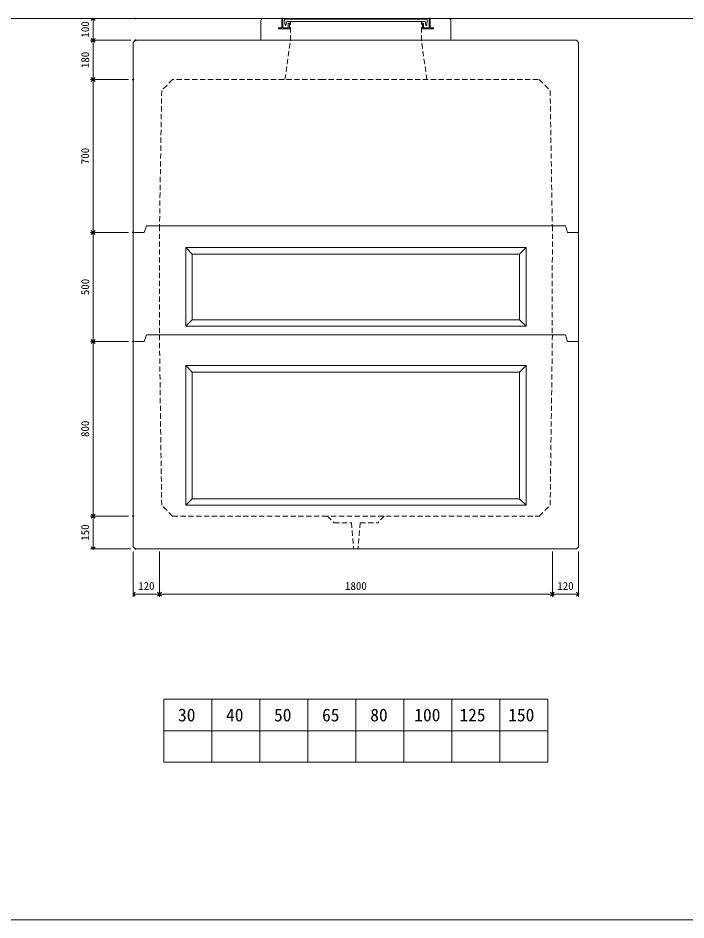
# Model space of a CAD drawing. Units: millimetres, scale not verified. Extents: x -9756 to 9756, y -4649 to 4648.
# Drawn here: x 3635 to 6696, y -3902 to 230 of the extents above; entities that cross this region are included whole.
import ezdxf
from ezdxf.enums import TextEntityAlignment as Align

# ---------------------------------------------------------------- set-up
doc = ezdxf.new("R2010")
doc.units = ezdxf.units.MM
doc.header["$LTSCALE"] = 20
doc.header["$PDMODE"] = 32
doc.header["$PDSIZE"] = 4
doc.linetypes.add('DASHED1', pattern=[1.8, 1.2, -0.6])
for name, color, linetype, lineweight in [('0-0_0', 7, 'DASHED1', 5), ('0-2_waku', 7, 'Continuous', 18), ('0-3_gaikei', 7, 'Continuous', 18), ('0-4_kakure', 7, 'DASHED1', 5), ('0-5_sunpou', 7, 'Continuous', 5), ('0-8_uchigawa', 6, 'Continuous', 18), ('0-A_futa', 3, 'Continuous', 18), ('0-B_GL', 4, 'Continuous', 18), ('0-D_文字１', 7, 'Continuous', 18)]:
    doc.layers.add(name, color=color, linetype=linetype, lineweight=lineweight)
doc.layers.add('0-1_Defpoints', color=7, linetype='Continuous')
doc.styles.add('ＭＳ ゴシック', font='')
doc.styles.get('ＭＳ ゴシック').set_extended_font_data('MS Gothic')

# ---------------------------------------------------------------- blocks, each defined once
blk = doc.blocks.new('_Open90')
at = {"layer": '0-5_sunpou'}
blk.add_line((0, 0), (-1, 0), dxfattribs=at)
blk.add_lwpolyline([(-0.5, 0.5), (0, 0), (-0.5, -0.5)], dxfattribs=at)
blk = doc.blocks.new('D102')
at = {"layer": '0-1_Defpoints'}
for p in [(10083.18, 3708.65), (9899.85, 3008.65), (10083.18, 3008.65)]:
    blk.add_point(p, dxfattribs=at)
at = {"layer": '0-5_sunpou'}
for p, q in [((10061.18, 3708.65), (9886.85, 3708.65)), ((9899.85, 3690.65), (9899.85, 3026.65)), ((10061.18, 3008.65), (9886.85, 3008.65))]:
    blk.add_line(p, q, dxfattribs=at)
at = {"layer": '0-5_sunpou', "xscale": 18, "yscale": 18}
for p, rotation in [((9899.85, 3708.65), 90), ((9899.85, 3008.65), 270)]:
    blk.add_blockref('_Open90', p, dxfattribs=dict(at, rotation=rotation))
at = {"layer": '0-5_sunpou', "style": 'ＭＳ ゴシック'}
blk.add_text('700', height=36.66, rotation=90, dxfattribs=at).set_placement((9891.85, 3321.15), align=Align.BOTTOM_LEFT)
blk = doc.blocks.new('D103')
at = {"layer": '0-1_Defpoints'}
for p in [(10083.18, 2508.65), (9899.85, 1708.65), (10083.18, 1708.65)]:
    blk.add_point(p, dxfattribs=at)
at = {"layer": '0-5_sunpou'}
for p, q in [((10061.18, 2508.65), (9886.85, 2508.65)), ((9899.85, 2490.65), (9899.85, 1726.65)), ((10061.18, 1708.65), (9886.85, 1708.65))]:
    blk.add_line(p, q, dxfattribs=at)
at = {"layer": '0-5_sunpou', "xscale": 18, "yscale": 18}
for p, rotation in [((9899.85, 2508.65), 90), ((9899.85, 1708.65), 270)]:
    blk.add_blockref('_Open90', p, dxfattribs=dict(at, rotation=rotation))
at = {"layer": '0-5_sunpou', "style": 'ＭＳ ゴシック'}
blk.add_text('800', height=36.66, rotation=90, dxfattribs=at).set_placement((9891.85, 2071.15), align=Align.BOTTOM_LEFT)
blk = doc.blocks.new('D104')
at = {"layer": '0-1_Defpoints'}
for p in [(10083.18, 1708.65), (9899.85, 1558.65), (10093.18, 1558.65)]:
    blk.add_point(p, dxfattribs=at)
at = {"layer": '0-5_sunpou'}
for p, q in [((10061.18, 1708.65), (9886.85, 1708.65)), ((9899.85, 1690.65), (9899.85, 1576.65)), ((10071.18, 1558.65), (9886.85, 1558.65))]:
    blk.add_line(p, q, dxfattribs=at)
at = {"layer": '0-5_sunpou', "xscale": 18, "yscale": 18}
for p, rotation in [((9899.85, 1708.65), 90), ((9899.85, 1558.65), 270)]:
    blk.add_blockref('_Open90', p, dxfattribs=dict(at, rotation=rotation))
at = {"layer": '0-5_sunpou', "style": 'ＭＳ ゴシック'}
blk.add_text('150', height=36.66, rotation=90, dxfattribs=at).set_placement((9891.85, 1596.15), align=Align.BOTTOM_LEFT)
blk = doc.blocks.new('D105')
at = {"layer": '0-1_Defpoints'}
for p in [(10083.18, 3008.65), (9899.85, 2508.65), (10083.18, 2508.65)]:
    blk.add_point(p, dxfattribs=at)
at = {"layer": '0-5_sunpou'}
for p, q in [((10061.18, 3008.65), (9886.85, 3008.65)), ((9899.85, 2990.65), (9899.85, 2526.65)), ((10061.18, 2508.65), (9886.85, 2508.65))]:
    blk.add_line(p, q, dxfattribs=at)
at = {"layer": '0-5_sunpou', "xscale": 18, "yscale": 18}
for p, rotation in [((9899.85, 3008.65), 90), ((9899.85, 2508.65), 270)]:
    blk.add_blockref('_Open90', p, dxfattribs=dict(at, rotation=rotation))
at = {"layer": '0-5_sunpou', "style": 'ＭＳ ゴシック'}
blk.add_text('500', height=36.66, rotation=90, dxfattribs=at).set_placement((9891.85, 2721.15), align=Align.BOTTOM_LEFT)
blk = doc.blocks.new('D106')
at = {"layer": '0-1_Defpoints'}
for p in [(10093.18, 3988.65), (9899.85, 3888.65), (10093.18, 3888.65)]:
    blk.add_point(p, dxfattribs=at)
at = {"layer": '0-5_sunpou'}
for p, q in [((10071.18, 3988.65), (9886.85, 3988.65)), ((9899.85, 3970.65), (9899.85, 3906.65)), ((10071.18, 3888.65), (9886.85, 3888.65))]:
    blk.add_line(p, q, dxfattribs=at)
at = {"layer": '0-5_sunpou', "xscale": 18, "yscale": 18}
for p, rotation in [((9899.85, 3988.65), 90), ((9899.85, 3888.65), 270)]:
    blk.add_blockref('_Open90', p, dxfattribs=dict(at, rotation=rotation))
at = {"layer": '0-5_sunpou', "style": 'ＭＳ ゴシック'}
blk.add_text('100', height=36.66, rotation=90, dxfattribs=at).set_placement((9891.85, 3901.15), align=Align.BOTTOM_LEFT)
blk = doc.blocks.new('D107')
at = {"layer": '0-1_Defpoints'}
for p in [(10093.18, 3888.65), (9899.85, 3708.65), (10083.18, 3708.65)]:
    blk.add_point(p, dxfattribs=at)
at = {"layer": '0-5_sunpou'}
for p, q in [((10071.18, 3888.65), (9886.85, 3888.65)), ((9899.85, 3870.65), (9899.85, 3726.65)), ((10061.18, 3708.65), (9886.85, 3708.65))]:
    blk.add_line(p, q, dxfattribs=at)
at = {"layer": '0-5_sunpou', "xscale": 18, "yscale": 18}
for p, rotation in [((9899.85, 3888.65), 90), ((9899.85, 3708.65), 270)]:
    blk.add_blockref('_Open90', p, dxfattribs=dict(at, rotation=rotation))
at = {"layer": '0-5_sunpou', "style": 'ＭＳ ゴシック'}
blk.add_text('180', height=36.66, rotation=90, dxfattribs=at).set_placement((9891.85, 3761.15), align=Align.BOTTOM_LEFT)
blk = doc.blocks.new('_Open90_44')
at = {"layer": '0-5_sunpou'}
blk.add_line((0, 0), (-1, 0), dxfattribs=at)
blk.add_lwpolyline([(-0.5, 0.5), (0, 0), (-0.5, -0.5)], dxfattribs=at)
blk = doc.blocks.new('120')
at = {"layer": '0-5_sunpou'}
for p, q in [((-80, 163.97), (-80, -44.26)), ((40, 163.97), (40, -44.26)), ((40, 163.97), (40, -44.26)), ((-62, -31.26), (22, -31.26))]:
    blk.add_line(p, q, dxfattribs=at)
blk.add_point((40, -31.26), dxfattribs=at)
at = {"layer": '0-5_sunpou', "xscale": 18, "yscale": 18, "rotation": 180}
blk.add_blockref('_Open90_44', (-80, -31.26), dxfattribs=at)
at = {"layer": '0-5_sunpou', "xscale": 18, "yscale": 18}
blk.add_blockref('_Open90_44', (40, -31.26), dxfattribs=at)
at = {"layer": '0-5_sunpou', "style": 'ＭＳ ゴシック'}
blk.add_text('120', height=36.66, dxfattribs=at).set_placement((-57.5, -23.26), align=Align.BOTTOM_LEFT)
blk = doc.blocks.new('180')
at = {"layer": '0-5_sunpou'}
for p, q in [((450, 171.45), (450, -36.78)), ((450, 171.45), (450, -36.78)), ((-1332, -23.78), (432, -23.78))]:
    blk.add_line(p, q, dxfattribs=at)
blk.add_point((450, -23.78), dxfattribs=at)
at = {"layer": '0-5_sunpou', "xscale": 18, "yscale": 18, "rotation": 180}
blk.add_blockref('_Open90_44', (-1350, -23.78), dxfattribs=at)
at = {"layer": '0-5_sunpou', "xscale": 18, "yscale": 18}
blk.add_blockref('_Open90_44', (450, -23.78), dxfattribs=at)
at = {"layer": '0-5_sunpou', "style": 'ＭＳ ゴシック'}
blk.add_text('1800', height=36.66, dxfattribs=at).set_placement((-500, -15.78), align=Align.BOTTOM_LEFT)
blk = doc.blocks.new('120120')
at = {"layer": '0-5_sunpou'}
for p, q in [((40, 178.71), (40, -29.52)), ((-62, -16.52), (22, -16.52))]:
    blk.add_line(p, q, dxfattribs=at)
blk.add_point((40, -16.52), dxfattribs=at)
at = {"layer": '0-5_sunpou', "xscale": 18, "yscale": 18, "rotation": 180}
blk.add_blockref('_Open90_44', (-80, -16.52), dxfattribs=at)
at = {"layer": '0-5_sunpou', "xscale": 18, "yscale": 18}
blk.add_blockref('_Open90_44', (40, -16.52), dxfattribs=at)
at = {"layer": '0-5_sunpou', "style": 'ＭＳ ゴシック'}
blk.add_text('120', height=36.66, dxfattribs=at).set_placement((-57.5, -8.52), align=Align.BOTTOM_LEFT)

msp = doc.modelspace()

# ---------------------------------------------------------------- linework, layer by layer
at = {"layer": '0-0_0'}
for p, q in [((5053.61, -2051.63), (5083.61, -2081.63)), ((5313.61, -2051.63), (5283.61, -2081.63)), ((5083.61, -2081.63), (5163.61, -2081.63)), ((5163.61, -2081.63), (5173.61, -2201.63)), ((5203.61, -2081.63), (5193.61, -2201.63)), ((5203.61, -2081.63), (5283.61, -2081.63))]:
    msp.add_line(p, q, dxfattribs=at)
at = {"layer": '0-2_waku'}
for p, q in [((4303.61, -2890.63), (4303.61, -3178.63)), ((4303.61, -2890.63), (4303.61, -3178.63)), ((4303.61, -2890.63), (4303.61, -3178.63)), ((4303.61, -2890.63), (4303.61, -3178.63)), ((4303.61, -2890.63), (6063.61, -2890.63)), ((4523.61, -2890.63), (4523.61, -3178.63)), ((4743.61, -2890.63), (4743.61, -3178.63)), ((4743.61, -2890.63), (4743.61, -3178.63)), ((4963.61, -2890.63), (4963.61, -3178.63)), ((5183.61, -2890.63), (5183.61, -3178.63)), ((5403.61, -2890.63), (5403.61, -3178.63)), ((5623.61, -2890.63), (5623.61, -3178.63)), ((5843.61, -2890.63), (5843.61, -3178.63)), ((6063.61, -2890.63), (6063.61, -3178.63)), ((4303.61, -3034.63), (6063.61, -3034.63)), ((4303.61, -3178.63), (6063.61, -3178.63)), ((-2485.14, -3901.63), (5674.86, -3901.63)), ((-2485.14, -3901.63), (9754.86, -3901.63))]:
    msp.add_line(p, q, dxfattribs=at)
at = {"layer": '0-3_gaikei'}
for p, q in [((4748.61, 128.37), (4748.61, 218.37)), ((4758.61, 228.37), (4843.61, 228.37)), ((5523.61, 228.37), (5608.61, 228.37)), ((5618.61, 128.37), (5618.61, 218.37)), ((4748.61, 128.37), (4858.61, 128.37)), ((4783.61, 128.37), (5583.61, 128.37)), ((5618.61, 128.37), (5508.61, 128.37)), ((5888.61, 128.37), (6193.61, 128.37)), ((6193.61, 128.37), (6203.61, 118.37)), ((4163.61, 118.37), (4163.61, -751.63)), ((6203.61, -751.63), (6203.61, 118.37)), ((6143.61, -721.63), (6153.61, -751.63)), ((6148.61, -736.63), (6153.61, -751.63)), ((4163.61, -751.63), (4163.61, -1251.63)), ((4213.61, -751.63), (4163.61, -751.63)), ((6203.61, -751.63), (6153.61, -751.63)), ((6203.61, -751.63), (6203.61, -1251.63)), ((6143.61, -1221.63), (6153.61, -1251.63)), ((6148.61, -1236.63), (6153.61, -1251.63)), ((4213.61, -1251.63), (4163.61, -1251.63)), ((6203.61, -1251.63), (6153.61, -1251.63)), ((6203.61, -2191.63), (6203.61, -1251.63)), ((4173.61, -2201.63), (6193.61, -2201.63)), ((6203.61, -2191.63), (6193.61, -2201.63))]:
    msp.add_line(p, q, dxfattribs=at)
for points in [[(5893.61, 128.37), (4173.61, 128.37), (4163.61, 118.37)], [(4213.61, -751.63), (4223.61, -721.63), (6143.61, -721.63)], [(4213.61, -1251.63), (4223.61, -1221.63), (6143.61, -1221.63)], [(4163.61, -1251.63), (4163.61, -2191.63), (4173.61, -2201.63)]]:
    msp.add_lwpolyline(points, dxfattribs=at)
for centre, radius, start, end in [((4758.03, 218.95), 9.44, 86.47383, 183.52617), ((5608.94, 218.7), 9.68, 358.04251, 91.95749), ((5608.61, 218.37), 10, 0, 10)]:
    msp.add_arc(centre, radius, start, end, dxfattribs=at)
at = {"layer": '0-4_kakure'}
for p, q in [((4883.61, 128.37), (4883.61, 214.87)), ((5483.61, 128.37), (5483.61, 214.87)), ((5483.61, 128.37), (5483.61, 212.87)), ((4858.61, -51.63), (4883.61, 128.37)), ((5508.61, -51.63), (5483.61, 128.37)), ((6018.61, -51.63), (5033.61, -51.63)), ((6023.61, -51.63), (6073.61, -101.63)), ((4293.61, -101.63), (4283.85, -721.63)), ((4293.61, -101.63), (4283.85, -721.63)), ((6073.61, -101.63), (6083.38, -721.63)), ((6073.61, -101.63), (6083.38, -721.63)), ((4283.61, -721.63), (4283.61, -1221.63)), ((6083.62, -721.63), (6083.31, -1221.63)), ((4293.61, -2001.63), (4283.21, -1221.63)), ((6073.61, -2001.63), (6083.81, -1221.63)), ((4343.61, -2051.63), (4293.61, -2001.63)), ((4343.61, -2051.63), (5033.61, -2051.63))]:
    msp.add_line(p, q, dxfattribs=at)
for points in [[(5033.61, -51.63), (4343.61, -51.63), (4293.61, -101.63)], [(5033.61, -2051.63), (6023.61, -2051.63), (6073.61, -2001.63)]]:
    msp.add_lwpolyline(points, dxfattribs=at)
at = {"layer": '0-8_uchigawa'}
for p, q in [((4403.61, -821.63), (5203.61, -821.63)), ((4403.61, -821.63), (4403.61, -1181.63)), ((4403.61, -821.63), (4433.61, -851.63)), ((5203.61, -821.63), (5963.61, -821.63)), ((5933.61, -851.63), (5963.61, -821.63)), ((5963.61, -821.63), (5963.61, -1181.63)), ((4433.61, -851.63), (5203.61, -851.63)), ((4433.61, -851.63), (4433.61, -1151.63)), ((5203.61, -851.63), (5933.61, -851.63)), ((5933.61, -851.63), (5933.61, -1151.63)), ((4403.61, -1181.63), (4433.61, -1151.63)), ((5933.61, -1151.63), (4433.61, -1151.63)), ((5933.61, -1151.63), (5963.61, -1181.63)), ((5963.61, -1181.63), (4403.61, -1181.63)), ((4403.61, -1361.63), (4403.61, -2001.63)), ((4403.61, -1361.63), (5963.61, -1361.63)), ((4403.61, -1361.63), (5963.61, -1361.63)), ((4403.61, -1361.63), (4433.61, -1391.63)), ((5963.61, -1361.63), (5933.61, -1391.63)), ((5963.61, -2001.63), (5963.61, -1361.63)), ((4433.61, -1391.63), (4433.61, -1971.63)), ((4433.61, -1391.63), (5933.61, -1391.63)), ((5933.61, -1971.63), (5933.61, -1391.63)), ((4403.61, -2001.63), (4433.61, -1971.63)), ((4433.61, -1971.63), (5933.61, -1971.63)), ((4444.11, -1971.63), (5183.61, -1971.63)), ((5183.61, -1971.63), (5923.11, -1971.63)), ((5963.61, -2001.63), (5933.61, -1971.63)), ((4403.61, -2001.63), (5963.61, -2001.63))]:
    msp.add_line(p, q, dxfattribs=at)
at = {"layer": '0-A_futa'}
for p, q in [((4843.61, 228.37), (4843.61, 185.37)), ((4845.61, 230.37), (4848.61, 230.37)), ((4848.61, 230.37), (4848.61, 185.37)), ((4856.42, 225.87), (5510.75, 225.87)), ((4856.42, 225.87), (4858.91, 195.87)), ((4866.94, 214.87), (4862.62, 195.87)), ((4866.94, 214.87), (5500.28, 214.87)), ((4875.61, 207.37), (4876.61, 207.37)), ((5491.61, 207.37), (5490.61, 207.37)), ((5500.28, 214.87), (5504.6, 195.87)), ((5510.75, 225.87), (5508.5, 195.87)), ((5518.61, 230.37), (5518.61, 185.37)), ((5518.61, 230.37), (5521.61, 230.37)), ((5523.61, 228.37), (5523.61, 185.37)), ((4828.61, 183.37), (4828.61, 182.37)), ((4830.61, 185.37), (4843.61, 185.37)), ((4878.61, 180.37), (4830.61, 180.37)), ((4848.61, 185.37), (4873.61, 185.37)), ((4858.91, 195.87), (4862.62, 195.87)), ((4873.61, 205.37), (4873.61, 185.37)), ((4878.61, 205.37), (4878.61, 180.37)), ((5488.61, 205.37), (5488.61, 180.37)), ((5488.61, 180.37), (5536.61, 180.37)), ((5493.61, 205.37), (5493.61, 185.37)), ((5518.61, 185.37), (5493.61, 185.37)), ((5508.5, 195.87), (5504.6, 195.87)), ((5536.61, 185.37), (5523.61, 185.37)), ((5538.61, 183.37), (5538.61, 182.37))]:
    msp.add_line(p, q, dxfattribs=at)
for centre, start, end in [((4845.61, 228.37), 90, 180), ((4875.61, 205.37), 90, 180), ((4876.61, 205.37), 0, 90), ((5490.61, 205.37), 90, 180), ((5491.61, 205.37), 0, 90), ((5521.61, 228.37), 0, 90), ((4830.61, 183.37), 90, 180), ((4830.61, 182.37), 180, 270), ((5536.61, 183.37), 0, 90), ((5536.61, 182.37), 270, 0)]:
    msp.add_arc(centre, 2, start, end, dxfattribs=at)
at = {"layer": '0-B_GL'}
msp.add_line((-2483.91, 228.37), (9756.09, 228.37), dxfattribs=at)

# ---------------------------------------------------------------- block references
at = {"layer": '0-5_sunpou'}
for name, p in [('D106', (-5919.57, -3760.29)), ('D107', (-5919.57, -3760.29)), ('D102', (-5919.57, -3760.29)), ('D105', (-5919.57, -3760.29)), ('D103', (-5919.57, -3760.29)), ('D104', (-5919.57, -3760.29)), ('120', (4243.61, -2377.6)), ('180', (5633.61, -2385.08)), ('120120', (6163.61, -2392.34))]:
    msp.add_blockref(name, p, dxfattribs=at)

# ---------------------------------------------------------------- texts
at = {"layer": '0-D_文字１', "style": 'ＭＳ ゴシック'}
for s, p in [('30', (4368.48, -3009.55)), ('40', (4588.48, -3009.55)), ('50', (4808.48, -3009.55)), ('65', (5028.48, -3009.55)), ('80', (5249.3, -3009.55)), ('100', (5451.04, -3009.55)), ('125', (5657.82, -3009.55)), ('150', (5881.35, -3009.55))]:
    msp.add_text(s, height=58.65, dxfattribs=at).set_placement(p, align=Align.BOTTOM_LEFT)

doc.saveas('drawing.dxf')
